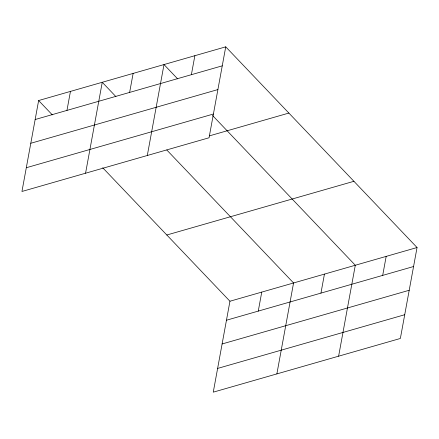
<?xml version="1.0" encoding="UTF-8"?>
<svg xmlns="http://www.w3.org/2000/svg" width="439" height="439" viewBox="0 0 439 439"><rect width="100%" height="100%" fill="white"/><g stroke="black" fill="none" stroke-linecap="round" stroke-linejoin="round"><path stroke-width="0.66" d="M38.637 100.536L21.95 191.47L209.052 137.769L225.739 46.836L38.637 100.536L52.301 114.87M66.958 110.403L70.449 91.405M85.567 173.213L102.254 82.28L115.918 96.613M129.637 92.415L133.127 73.417M147.306 155.488L163.999 64.555L177.658 78.888M191.382 74.69L194.867 55.698M102.715 167.753L229.948 301.231L213.261 392.164L400.363 338.464L417.05 247.53L225.739 46.836M258.269 311.097L261.754 292.1M276.872 373.907L293.565 282.974L166.798 149.99M320.947 293.109L324.437 274.112M338.617 356.188L355.305 265.249L212.525 115.462M382.693 275.385L386.177 256.392M35.153 119.529L222.255 65.834M30.796 143.273L217.898 89.572M26.307 167.731L213.409 114.03M209.392 135.876L288.873 113.064M166.815 235.002L353.916 181.302M229.948 301.231L417.05 247.53M226.464 320.229L413.565 266.528M222.107 343.967L409.208 290.267M217.618 368.425L404.72 314.725"/></g></svg>
